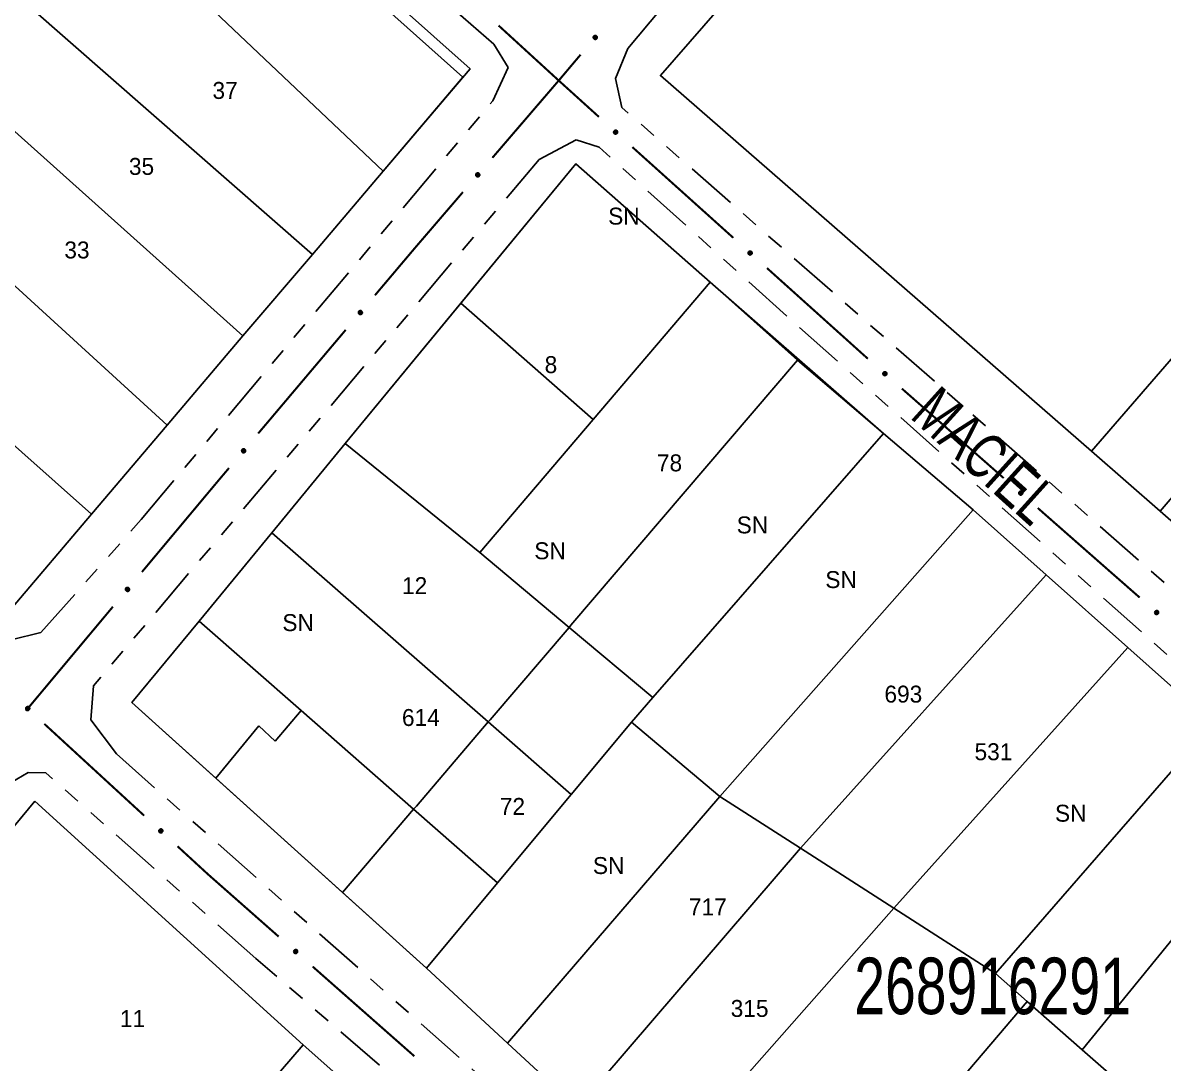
# Model space of a CAD drawing. Extents: x 209193 to 212081, y 4877574 to 4880493.
# Drawn here: x 210299.5 to 210400.4, y 4878598 to 4878690 of the extents above; entities that cross this region are included whole.
import ezdxf
from ezdxf.enums import TextEntityAlignment as Align

# ---------------------------------------------------------------- set-up
doc = ezdxf.new("R2010")
doc.units = 0
doc.header["$LTSCALE"] = 1.5
doc.header["$MEASUREMENT"] = 0
doc.linetypes.add('TRACO_25', pattern=[8, 3, -1, 1, -1, 1, -1])
for name, color, linetype in [('CD_MALHA_LOTES', 7, 'CONTINUOUS'), ('CD_TXT_QUADRA', 255, 'CONTINUOUS'), ('RU-QUADRA', 210, 'CONTINUOUS'), ('SV-EIXO-RUA-N-PAV', 6, 'CONTINUOUS'), ('SV-RUA-NAO-PAV', 7, 'CONTINUOUS'), ('SV-TXT-RUA-N-PAV', 7, 'CONTINUOUS'), ('Th_NmrPort', 1, 'CONTINUOUS')]:
    doc.layers.add(name, color=color, linetype=linetype)
doc.styles.add('ARIAL', font='ARIAL.SHX')

msp = doc.modelspace()

# ---------------------------------------------------------------- linework, layer by layer
at = {"layer": 'CD_MALHA_LOTES', "linetype": 'Continuous', "flags": 128}
for points in [[(210385.77, 4878719.56), (210355.89, 4878685.31)], [(210313.52687, 4878707.411227), (210338.422937, 4878685.172169)], [(210331.351599, 4878676.851719), (210307.058846, 4878699.882719)], [(210325.102331, 4878669.498553), (210299.890502, 4878691.567499)], [(210394.015302, 4878652.092293), (210423.376224, 4878685.981662)], [(210338.422937, 4878685.172169), (210331.351599, 4878676.851719)], [(210355.89, 4878685.31), (210394.015302, 4878652.092293)], [(210318.964839, 4878662.276905), (210293.94522, 4878684.671021)], [(210400.092705, 4878646.797189), (210429.272413, 4878680.716996)], [(210312.249046, 4878654.374805), (210287.4058, 4878677.085347)], [(210331.351599, 4878676.851719), (210325.102331, 4878669.498553)], [(210338.245569, 4878665.168118), (210348.4, 4878677.49)], [(210348.4, 4878677.49), (210360.29, 4878667.04)], [(210305.570998, 4878646.517117), (210280.36348, 4878668.916313)], [(210325.102331, 4878669.498553), (210318.964839, 4878662.276905)], [(210349.928378, 4878654.883652), (210360.29, 4878667.04)], [(210368.030631, 4878660.139968), (210360.29, 4878667.04)], [(210328.018955, 4878652.758645), (210338.245569, 4878665.168118)], [(210349.928378, 4878654.883652), (210338.245569, 4878665.168118)], [(210318.964839, 4878662.276905), (210312.249046, 4878654.374805)], [(210368.030631, 4878660.139968), (210347.977446, 4878636.689744)], [(210375.63, 4878653.64), (210368.030631, 4878660.139968)], [(210339.91, 4878643.13), (210349.928378, 4878654.883652)], [(210312.249046, 4878654.374805), (210305.570998, 4878646.517117)], [(210355.223935, 4878630.29656), (210375.63, 4878653.64)], [(210375.63, 4878653.64), (210383.56, 4878646.89)], [(210321.512412, 4878644.863289), (210328.018955, 4878652.758645)], [(210339.91, 4878643.13), (210328.018955, 4878652.758645)], [(210394.015302, 4878652.092293), (210400.092705, 4878646.797189)], [(210305.570998, 4878646.517117), (210298.46, 4878638.15)], [(210361.15, 4878621.55), (210383.56, 4878646.89)], [(210383.56, 4878646.89), (210390.019319, 4878641.141601)], [(210400.092705, 4878646.797189), (210405.92, 4878641.72)], [(210315.086809, 4878637.066148), (210321.512412, 4878644.863289)], [(210340.667376, 4878628.141339), (210321.512412, 4878644.863289)], [(210368.282819, 4878616.965452), (210390.019319, 4878641.141601)], [(210390.019319, 4878641.141601), (210397.244133, 4878634.711958)], [(210309.14, 4878629.85), (210315.086809, 4878637.066148)], [(210324.100217, 4878629.152987), (210315.086809, 4878637.066148)], [(210347.817811, 4878636.503067), (210340.827134, 4878628.32816)], [(210347.817811, 4878636.503067), (210355.223935, 4878630.29656)], [(210376.543236, 4878611.656152), (210397.244133, 4878634.711958)], [(210397.244133, 4878634.711958), (210404.785292, 4878628.000788)], [(210353.33, 4878628.13), (210355.223935, 4878630.29656)], [(210316.559205, 4878623.159899), (210309.14, 4878629.85)], [(210321.818766, 4878626.449992), (210324.100217, 4878629.152987)], [(210316.559205, 4878623.159899), (210320.363147, 4878627.782279)], [(210320.363147, 4878627.782279), (210321.818766, 4878626.449992)], [(210340.667376, 4878628.141339), (210334.301787, 4878620.697409)], [(210348.003219, 4878621.737276), (210353.33, 4878628.13)], [(210361.15, 4878621.55), (210353.33, 4878628.13)], [(210385.53, 4878605.88), (210404.785292, 4878628.000788)], [(210327.765988, 4878613.054436), (210316.559205, 4878623.159899)], [(210341.473274, 4878613.900621), (210348.003219, 4878621.737276)], [(210342.362181, 4878599.737463), (210361.15, 4878621.55)], [(210368.282819, 4878616.965452), (210361.15, 4878621.55)], [(210393.19814, 4878599.1525), (210411.701799, 4878621.845519)], [(210282.547321, 4878599.366224), (210300.54, 4878621.13)], [(210300.54, 4878621.13), (210324.29, 4878599.59)], [(210334.057221, 4878620.411413), (210327.765988, 4878613.054436)], [(210334.057221, 4878620.411413), (210341.473274, 4878613.900621)], [(210348.550597, 4878594.023299), (210368.282819, 4878616.965452)], [(210376.543236, 4878611.656152), (210368.282819, 4878616.965452)], [(210335.19, 4878606.36), (210341.473274, 4878613.900621)], [(210335.19, 4878606.36), (210327.765988, 4878613.054436)], [(210355.401452, 4878587.697463), (210376.543236, 4878611.656152)], [(210385.53, 4878605.88), (210376.543236, 4878611.656152)], [(210342.362181, 4878599.737463), (210335.19, 4878606.36)], [(210388.340671, 4878603.414109), (210385.53, 4878605.88)], [(210366.338996, 4878577.598123), (210388.340671, 4878603.414109)], [(210393.19814, 4878599.1525), (210388.340671, 4878603.414109)], [(210305.484233, 4878577.737553), (210324.29, 4878599.59)], [(210324.29, 4878599.59), (210332.207141, 4878592.529515)], [(210348.550597, 4878594.023299), (210342.362181, 4878599.737463)], [(210396.750582, 4878596.035831), (210393.19814, 4878599.1525)]]:
    msp.add_lwpolyline(points, dxfattribs=at)
at = {"layer": 'CD_MALHA_LOTES', "linetype": 'Continuous'}
for points in [[(210339.91, 4878643.13), (210347.817811, 4878636.503067)], [(210347.977446, 4878636.689744), (210347.817811, 4878636.503067)], [(210324.100217, 4878629.152987), (210334.057221, 4878620.411413)], [(210340.827134, 4878628.32816), (210340.667376, 4878628.141339)], [(210348.003219, 4878621.737276), (210340.667376, 4878628.141339)], [(210334.301787, 4878620.697409), (210334.057221, 4878620.411413)]]:
    msp.add_lwpolyline(points, dxfattribs=at)
at = {"layer": 'RU-QUADRA', "linetype": 'Continuous', "flags": 128}
for points in [[(210405.92, 4878641.72), (210400.092705, 4878646.797189), (210394.015302, 4878652.092293), (210355.89, 4878685.31), (210385.77, 4878719.56)], [(210238.097114, 4878692.568887), (210245.714173, 4878685.744901), (210251.949452, 4878680.158828), (210253.1485, 4878679.084623), (210260.61, 4878672.4), (210263.961997, 4878669.292067), (210267.162262, 4878666.470938), (210273.394068, 4878660.831854), (210298.46, 4878638.15), (210305.570998, 4878646.517117), (210312.249046, 4878654.374805), (210318.964839, 4878662.276905), (210325.102331, 4878669.498553), (210331.351599, 4878676.851719), (210339.05, 4878685.91), (210314.16, 4878708.12)], [(210404.785292, 4878628.000788), (210397.244133, 4878634.711958), (210390.019319, 4878641.141601), (210383.56, 4878646.89), (210375.63, 4878653.64), (210360.29, 4878667.04), (210348.4, 4878677.49), (210328.018955, 4878652.758645), (210321.512412, 4878644.863289), (210315.086809, 4878637.066148), (210309.14, 4878629.85), (210335.19, 4878606.36), (210342.362181, 4878599.737463), (210348.550597, 4878594.023299), (210355.401452, 4878587.697463), (210366.338996, 4878577.598123), (210374.451839, 4878570.107012), (210384.709727, 4878560.85257), (210391.992179, 4878554.363739), (210400.38, 4878546.89)]]:
    msp.add_lwpolyline(points, dxfattribs=at)
at = {"layer": 'RU-QUADRA', "linetype": 'Continuous'}
for points in [[(210289.861074, 4878608.212871), (210300.54, 4878621.13)], [(210300.54, 4878621.13), (210324.29, 4878599.59)], [(210324.29, 4878599.59), (210332.207141, 4878592.529515)]]:
    msp.add_lwpolyline(points, dxfattribs=at)
at = {"layer": 'SV-EIXO-RUA-N-PAV', "const_width": 0.18}
for points in [[(210346.896218, 4878684.869477), (210341.572857, 4878689.738026)], [(210348.82988, 4878687.158519), (210347.539248, 4878685.630687)], [(210347.539248, 4878685.630687), (210346.896218, 4878684.869477)], [(210346.896218, 4878684.869477), (210341.029463, 4878678.039766)], [(210347.479274, 4878684.342282), (210346.896218, 4878684.869477)], [(210350.446259, 4878681.659559), (210347.479274, 4878684.342282)], [(210362.340302, 4878670.957626), (210353.414777, 4878678.978537)], [(210338.423042, 4878675.005533), (210334.51341, 4878670.454184)], [(210334.120528, 4878669.996815), (210330.637016, 4878665.874517)], [(210334.51341, 4878670.454184), (210334.120528, 4878669.996815)], [(210373.991374, 4878660.487406), (210365.315476, 4878668.283989)], [(210328.055228, 4878662.819296), (210320.309865, 4878653.653634)], [(210374.243475, 4878660.265863), (210373.991374, 4878660.487406)], [(210386.262113, 4878649.704029), (210377.248135, 4878657.625404)], [(210317.728078, 4878650.598414), (210317.082631, 4878649.834609)], [(210317.082631, 4878649.834609), (210316.571088, 4878649.229262)], [(210316.571088, 4878649.229262), (210310.023162, 4878641.398752)], [(210395.196279, 4878641.852792), (210389.266773, 4878647.06357)], [(210395.276161, 4878641.782732), (210395.196279, 4878641.852792)], [(210398.283412, 4878639.145225), (210395.276161, 4878641.782732)], [(210307.457224, 4878638.330208), (210300.400895, 4878629.891711)], [(210299.922719, 4878629.319872), (210299.755843, 4878629.127614)], [(210300.400895, 4878629.891711), (210299.922719, 4878629.319872)], [(210301.391458, 4878627.970263), (210310.227518, 4878619.850901)], [(210313.172872, 4878617.144447), (210315.381887, 4878615.114607)], [(210315.381887, 4878615.114607), (210315.890979, 4878614.646807)], [(210315.890979, 4878614.646807), (210322.124291, 4878609.153272)], [(210325.125182, 4878606.508531), (210334.127854, 4878598.574308)]]:
    msp.add_lwpolyline(points, dxfattribs=at)
at = {"layer": 'SV-EIXO-RUA-N-PAV'}
for points in [[(210350.297323, 4878688.725074), (210350.302115, 4878688.676401), (210350.29628, 4878688.633589), (210350.281136, 4878688.599282), (210350.259849, 4878688.572456), (210350.23498, 4878688.547464), (210350.204348, 4878688.527799), (210350.165515, 4878688.513503), (210350.116723, 4878688.508354), (210350.073259, 4878688.517213), (210350.038831, 4878688.530261), (210350.00958, 4878688.550847), (210349.985706, 4878688.575413), (210349.966331, 4878688.607907), (210349.952228, 4878688.647402), (210349.948238, 4878688.696589), (210349.954246, 4878688.738522), (210349.969765, 4878688.77132), (210349.990647, 4878688.800596), (210350.016342, 4878688.825807), (210350.046523, 4878688.844937), (210350.086313, 4878688.859065), (210350.134914, 4878688.86236), (210350.176805, 4878688.856846), (210350.209812, 4878688.841791), (210350.238172, 4878688.820583), (210350.263542, 4878688.795945), (210350.284592, 4878688.765976), (210350.297323, 4878688.725074)], [(210351.962497, 4878680.140182), (210351.91369, 4878680.137033), (210351.871099, 4878680.144306), (210351.837322, 4878680.160597), (210351.811228, 4878680.182775), (210351.787087, 4878680.208472), (210351.768465, 4878680.239749), (210351.755486, 4878680.279041), (210351.751983, 4878680.327979), (210351.762301, 4878680.37112), (210351.776501, 4878680.405089), (210351.798061, 4878680.43363), (210351.823417, 4878680.456663), (210351.856545, 4878680.474933), (210351.896493, 4878680.487697), (210351.945787, 4878680.490029), (210351.987493, 4878680.482611), (210352.01975, 4878680.465996), (210352.048306, 4878680.44414), (210352.072637, 4878680.41761), (210352.09074, 4878680.386803), (210352.103519, 4878680.346559), (210352.105176, 4878680.297875), (210352.098253, 4878680.256194), (210352.082095, 4878680.223712), (210352.059944, 4878680.196083), (210352.034465, 4878680.171557), (210352.003804, 4878680.151528), (210351.962497, 4878680.140182)], [(210339.903378, 4878676.559911), (210339.907767, 4878676.5112), (210339.901579, 4878676.468437), (210339.886152, 4878676.434257), (210339.864644, 4878676.407607), (210339.83957, 4878676.382822), (210339.808776, 4878676.36341), (210339.769827, 4878676.349436), (210339.720994, 4878676.34469), (210339.677604, 4878676.353908), (210339.643285, 4878676.36724), (210339.614205, 4878676.388067), (210339.590535, 4878676.412829), (210339.571429, 4878676.445482), (210339.557653, 4878676.485092), (210339.554069, 4878676.534311), (210339.560424, 4878676.576193), (210339.576213, 4878676.608862), (210339.597337, 4878676.637964), (210339.623239, 4878676.662961), (210339.653576, 4878676.681842), (210339.693483, 4878676.69564), (210339.742108, 4878676.698534), (210339.783952, 4878676.692673), (210339.816835, 4878676.677347), (210339.845018, 4878676.655905), (210339.870184, 4878676.631058), (210339.890985, 4878676.600916), (210339.903378, 4878676.559911)], [(210363.861179, 4878669.442893), (210363.812382, 4878669.439595), (210363.769769, 4878669.446738), (210363.735942, 4878669.462925), (210363.70978, 4878669.485024), (210363.685561, 4878669.510646), (210363.666843, 4878669.541866), (210363.653744, 4878669.581119), (210363.650091, 4878669.630046), (210363.660278, 4878669.673218), (210363.674374, 4878669.707231), (210363.695846, 4878669.735837), (210363.721131, 4878669.758947), (210363.754204, 4878669.777318), (210363.794112, 4878669.790205), (210363.843399, 4878669.792687), (210363.885128, 4878669.785398), (210363.917435, 4878669.768881), (210363.946058, 4878669.747112), (210363.97047, 4878669.720657), (210363.988667, 4878669.689905), (210364.001569, 4878669.6497), (210364.003375, 4878669.601022), (210363.996579, 4878669.559319), (210363.980521, 4878669.526788), (210363.958455, 4878669.499091), (210363.933051, 4878669.474488), (210363.902451, 4878669.454366), (210363.861179, 4878669.442893)], [(210329.52294, 4878664.385599), (210329.527724, 4878664.336925), (210329.521882, 4878664.294114), (210329.506732, 4878664.25981), (210329.48544, 4878664.232987), (210329.460567, 4878664.208), (210329.429932, 4878664.18834), (210329.391096, 4878664.174051), (210329.342303, 4878664.16891), (210329.298841, 4878664.177777), (210329.264415, 4878664.19083), (210329.235167, 4878664.211421), (210329.211298, 4878664.235991), (210329.191928, 4878664.268489), (210329.177832, 4878664.307986), (210329.17385, 4878664.357174), (210329.179866, 4878664.399106), (210329.19539, 4878664.431901), (210329.216278, 4878664.461174), (210329.241977, 4878664.48638), (210329.27216, 4878664.505505), (210329.311954, 4878664.519626), (210329.360555, 4878664.522913), (210329.402445, 4878664.517391), (210329.43545, 4878664.502331), (210329.463806, 4878664.481118), (210329.489171, 4878664.456476), (210329.510216, 4878664.426503), (210329.52294, 4878664.385599)], [(210375.781067, 4878658.768099), (210375.732309, 4878658.764259), (210375.68962, 4878658.770929), (210375.655615, 4878658.78674), (210375.62921, 4878658.808547), (210375.604708, 4878658.833899), (210375.585645, 4878658.86491), (210375.572111, 4878658.904014), (210375.567916, 4878658.952898), (210375.577622, 4878658.99618), (210375.59134, 4878659.030347), (210375.612494, 4878659.059191), (210375.637521, 4878659.08258), (210375.670387, 4878659.101316), (210375.71015, 4878659.114645), (210375.759406, 4878659.117674), (210375.801214, 4878659.110848), (210375.833703, 4878659.094691), (210375.862565, 4878659.073241), (210375.887269, 4878659.047059), (210375.905806, 4878659.01651), (210375.919154, 4878658.976451), (210375.921499, 4878658.927796), (210375.915167, 4878658.88602), (210375.899471, 4878658.853313), (210375.877713, 4878658.825373), (210375.852584, 4878658.800489), (210375.822209, 4878658.780029), (210375.781067, 4878658.768099)], [(210319.19579, 4878652.164717), (210319.200573, 4878652.116043), (210319.194731, 4878652.073232), (210319.179581, 4878652.038928), (210319.15829, 4878652.012105), (210319.133417, 4878651.987117), (210319.102781, 4878651.967457), (210319.063946, 4878651.953169), (210319.015153, 4878651.948027), (210318.97169, 4878651.956894), (210318.937264, 4878651.969948), (210318.908017, 4878651.990539), (210318.884147, 4878652.015109), (210318.864778, 4878652.047606), (210318.850682, 4878652.087104), (210318.8467, 4878652.136292), (210318.852715, 4878652.178223), (210318.86824, 4878652.211019), (210318.889127, 4878652.240292), (210318.914826, 4878652.265498), (210318.94501, 4878652.284623), (210318.984803, 4878652.298744), (210319.033404, 4878652.302031), (210319.075294, 4878652.296509), (210319.108299, 4878652.281449), (210319.136655, 4878652.260236), (210319.162021, 4878652.235594), (210319.183066, 4878652.205621), (210319.19579, 4878652.164717)], [(210387.799705, 4878648.206265), (210387.750948, 4878648.202425), (210387.708258, 4878648.209095), (210387.674254, 4878648.224906), (210387.647848, 4878648.246713), (210387.623347, 4878648.272066), (210387.604283, 4878648.303076), (210387.590749, 4878648.342181), (210387.586554, 4878648.391064), (210387.596261, 4878648.434347), (210387.609978, 4878648.468513), (210387.631132, 4878648.497357), (210387.656159, 4878648.520746), (210387.689026, 4878648.539483), (210387.728789, 4878648.552811), (210387.778045, 4878648.55584), (210387.819852, 4878648.549014), (210387.852341, 4878648.532857), (210387.881203, 4878648.511407), (210387.905907, 4878648.485225), (210387.924444, 4878648.454677), (210387.937792, 4878648.414617), (210387.940138, 4878648.365962), (210387.933806, 4878648.324187), (210387.918109, 4878648.291479), (210387.896352, 4878648.263539), (210387.871222, 4878648.238656), (210387.840848, 4878648.218195), (210387.799705, 4878648.206265)], [(210308.916808, 4878639.904088), (210308.921843, 4878639.855439), (210308.916223, 4878639.812598), (210308.901251, 4878639.778216), (210308.880099, 4878639.751284), (210308.855355, 4878639.726168), (210308.824822, 4878639.706349), (210308.786061, 4878639.69186), (210308.737295, 4878639.686466), (210308.693788, 4878639.695108), (210308.659294, 4878639.707983), (210308.629941, 4878639.728422), (210308.605944, 4878639.752868), (210308.586407, 4878639.785265), (210308.572107, 4878639.824689), (210308.56787, 4878639.873856), (210308.573668, 4878639.915818), (210308.589023, 4878639.948694), (210308.609758, 4878639.978074), (210308.635327, 4878640.003413), (210308.665411, 4878640.022694), (210308.705131, 4878640.037021), (210308.753714, 4878640.040559), (210308.795632, 4878640.035254), (210308.828715, 4878640.020365), (210308.85718, 4878639.9993), (210308.882673, 4878639.974788), (210308.903873, 4878639.944925), (210308.916808, 4878639.904088)], [(210399.822474, 4878637.648972), (210399.77372, 4878637.645084), (210399.731024, 4878637.651712), (210399.697004, 4878637.66749), (210399.670577, 4878637.689271), (210399.646051, 4878637.714599), (210399.626957, 4878637.745591), (210399.613384, 4878637.784682), (210399.609141, 4878637.833561), (210399.618805, 4878637.876853), (210399.632489, 4878637.911034), (210399.653615, 4878637.939898), (210399.678619, 4878637.963312), (210399.711467, 4878637.982081), (210399.751217, 4878637.995448), (210399.80047, 4878637.998526), (210399.842284, 4878637.991741), (210399.874789, 4878637.975616), (210399.903672, 4878637.954194), (210399.928402, 4878637.928036), (210399.946969, 4878637.897506), (210399.960356, 4878637.85746), (210399.962749, 4878637.808806), (210399.956458, 4878637.767025), (210399.940794, 4878637.734302), (210399.919064, 4878637.706341), (210399.893959, 4878637.681433), (210399.863604, 4878637.660942), (210399.822474, 4878637.648972)], [(210299.891403, 4878629.498145), (210299.940234, 4878629.500903), (210299.982765, 4878629.493287), (210300.016411, 4878629.476726), (210300.042326, 4878629.454339), (210300.066259, 4878629.428449), (210300.08463, 4878629.397024), (210300.097293, 4878629.357628), (210300.100403, 4878629.308664), (210300.089739, 4878629.265607), (210300.075267, 4878629.231753), (210300.053479, 4878629.203386), (210300.027939, 4878629.180558), (210299.994665, 4878629.162555), (210299.954616, 4878629.150111), (210299.905305, 4878629.148176), (210299.863659, 4878629.155927), (210299.831537, 4878629.172801), (210299.803157, 4878629.194886), (210299.77904, 4878629.22161), (210299.761185, 4878629.252562), (210299.748729, 4878629.292907), (210299.747463, 4878629.341603), (210299.75472, 4878629.383227), (210299.771138, 4878629.415578), (210299.79351, 4878629.443029), (210299.819185, 4878629.467349), (210299.850006, 4878629.487131), (210299.891403, 4878629.498145)], [(210311.668879, 4878618.675947), (210311.71771, 4878618.678704), (210311.760241, 4878618.671089), (210311.793887, 4878618.654528), (210311.819802, 4878618.632141), (210311.843735, 4878618.606251), (210311.862106, 4878618.574826), (210311.874769, 4878618.53543), (210311.877879, 4878618.486466), (210311.867215, 4878618.443409), (210311.852743, 4878618.409555), (210311.830955, 4878618.381188), (210311.805415, 4878618.35836), (210311.772141, 4878618.340357), (210311.732092, 4878618.327913), (210311.682781, 4878618.325978), (210311.641135, 4878618.333729), (210311.609013, 4878618.350603), (210311.580633, 4878618.372688), (210311.556516, 4878618.399412), (210311.538661, 4878618.430364), (210311.526205, 4878618.470709), (210311.524939, 4878618.519405), (210311.532196, 4878618.561029), (210311.548614, 4878618.59338), (210311.570986, 4878618.620831), (210311.596661, 4878618.645151), (210311.627482, 4878618.664933), (210311.668879, 4878618.675947)], [(210323.589728, 4878608.008486), (210323.638491, 4878608.012257), (210323.681171, 4878608.005526), (210323.715153, 4878607.989666), (210323.741527, 4878607.967822), (210323.765992, 4878607.942435), (210323.785011, 4878607.911397), (210323.79849, 4878607.872273), (210323.802615, 4878607.823384), (210323.792847, 4878607.780115), (210323.779081, 4878607.745968), (210323.757886, 4878607.717155), (210323.732825, 4878607.693801), (210323.699932, 4878607.675112), (210323.66015, 4878607.66184), (210323.61089, 4878607.658881), (210323.569092, 4878607.665767), (210323.536626, 4878607.68197), (210323.507795, 4878607.703461), (210323.483128, 4878607.729679), (210323.464634, 4878607.760253), (210323.451344, 4878607.800331), (210323.449068, 4878607.84899), (210323.455459, 4878607.890756), (210323.471202, 4878607.923441), (210323.493, 4878607.95135), (210323.518164, 4878607.976198), (210323.548568, 4878607.996615), (210323.589728, 4878608.008486)]]:
    msp.add_lwpolyline(points, close=True, dxfattribs=at)
for points in [[(210350.046523, 4878688.844937), (210349.948238, 4878688.696589)], [(210350.086313, 4878688.859065), (210349.952228, 4878688.647402)], [(210350.016342, 4878688.825807), (210349.954246, 4878688.738522)], [(210350.064682, 4878688.846259), (210349.954885, 4878688.678222)], [(210350.029117, 4878688.831647), (210349.955008, 4878688.722773)], [(210350.109304, 4878688.856792), (210349.960854, 4878688.63031)], [(210350.134914, 4878688.86236), (210349.966331, 4878688.607907)], [(210350.153693, 4878688.858591), (210349.978269, 4878688.59595)], [(210350.176805, 4878688.856846), (210349.985706, 4878688.575413)], [(210350.190481, 4878688.847163), (210349.999207, 4878688.565759)], [(210350.209812, 4878688.841791), (210350.00958, 4878688.550847)], [(210350.221986, 4878688.829481), (210350.023344, 4878688.543583)], [(210350.238172, 4878688.820583), (210350.038831, 4878688.530261)], [(210350.24925, 4878688.804664), (210350.060617, 4878688.526386)], [(210350.263542, 4878688.795945), (210350.073259, 4878688.517213)], [(210350.270907, 4878688.777438), (210350.098286, 4878688.516001)], [(210350.284592, 4878688.765976), (210350.116723, 4878688.508354)], [(210350.289041, 4878688.746043), (210350.141956, 4878688.514835)], [(210350.297323, 4878688.725074), (210350.165515, 4878688.513503)], [(210350.298856, 4878688.698455), (210350.189382, 4878688.526572)], [(210350.302115, 4878688.676401), (210350.204348, 4878688.527799)], [(210350.298894, 4878688.651982), (210350.224623, 4878688.54503)], [(210350.29628, 4878688.633589), (210350.23498, 4878688.547464)], [(210352.003804, 4878680.151528), (210351.751983, 4878680.327979)], [(210351.962497, 4878680.140182), (210351.755486, 4878680.279041)], [(210351.983733, 4878680.147753), (210351.75761, 4878680.302542)], [(210352.015721, 4878680.16482), (210351.760246, 4878680.346149)], [(210352.034465, 4878680.171557), (210351.762301, 4878680.37112)], [(210351.935842, 4878680.139547), (210351.767743, 4878680.254748)], [(210351.91369, 4878680.137033), (210351.768465, 4878680.239749)], [(210352.043661, 4878680.185547), (210351.771895, 4878680.383446)], [(210352.059944, 4878680.196083), (210351.776501, 4878680.405089)], [(210351.889393, 4878680.141074), (210351.785004, 4878680.218905)], [(210351.871099, 4878680.144306), (210351.787087, 4878680.208472)], [(210352.069382, 4878680.21196), (210351.790338, 4878680.420119)], [(210352.082095, 4878680.223712), (210351.798061, 4878680.43363)], [(210352.088116, 4878680.242851), (210351.813314, 4878680.443495)], [(210352.098253, 4878680.256194), (210351.823417, 4878680.456663)], [(210352.100776, 4878680.279233), (210351.844193, 4878680.463404)], [(210352.105176, 4878680.297875), (210351.856545, 4878680.474933)], [(210352.100473, 4878680.323657), (210351.87912, 4878680.479653)], [(210352.103519, 4878680.346559), (210351.896493, 4878680.487697)], [(210352.091449, 4878680.368609), (210351.927205, 4878680.484004)], [(210352.09074, 4878680.386803), (210351.945787, 4878680.490029)], [(210352.078043, 4878680.404646), (210351.971727, 4878680.48238)], [(210352.072637, 4878680.41761), (210351.987493, 4878680.482611)], [(210339.653576, 4878676.681842), (210339.554069, 4878676.534311)], [(210339.693483, 4878676.69564), (210339.557653, 4878676.485092)], [(210339.623239, 4878676.662961), (210339.560424, 4878676.576193)], [(210339.671746, 4878676.683014), (210339.560564, 4878676.515889)], [(210339.636062, 4878676.668695), (210339.561056, 4878676.560437)], [(210339.716454, 4878676.693178), (210339.566137, 4878676.46793)], [(210339.742108, 4878676.698534), (210339.571429, 4878676.445482)], [(210339.760856, 4878676.69461), (210339.583268, 4878676.433427)], [(210339.783952, 4878676.692673), (210339.590535, 4878676.412829)], [(210339.797549, 4878676.682879), (210339.603956, 4878676.403064)], [(210339.816835, 4878676.677347), (210339.614205, 4878676.388067)], [(210339.828906, 4878676.664937), (210339.627909, 4878676.38069)], [(210339.845018, 4878676.655905), (210339.643285, 4878676.36724)], [(210339.855964, 4878676.639895), (210339.665039, 4878676.363186)], [(210339.870184, 4878676.631058), (210339.677604, 4878676.353908)], [(210339.877395, 4878676.612491), (210339.70262, 4878676.352489)], [(210339.890985, 4878676.600916), (210339.720994, 4878676.34469)], [(210339.89527, 4878676.580948), (210339.74628, 4878676.350962)], [(210339.903378, 4878676.559911), (210339.769827, 4878676.349436)], [(210339.904691, 4878676.53328), (210339.793801, 4878676.362307)], [(210339.907767, 4878676.5112), (210339.808776, 4878676.36341)], [(210339.904345, 4878676.486808), (210339.829193, 4878676.380474)], [(210339.901579, 4878676.468437), (210339.83957, 4878676.382822)], [(210363.902451, 4878669.454366), (210363.650091, 4878669.630046)], [(210363.861179, 4878669.442893), (210363.653744, 4878669.581119)], [(210363.882392, 4878669.450529), (210363.655796, 4878669.604626)], [(210363.914327, 4878669.467694), (210363.658299, 4878669.64824)], [(210363.933051, 4878669.474488), (210363.660278, 4878669.673218)], [(210363.834526, 4878669.442177), (210363.666076, 4878669.556863)], [(210363.942204, 4878669.488506), (210363.669834, 4878669.685573)], [(210363.958455, 4878669.499091), (210363.674374, 4878669.707231)], [(210363.967844, 4878669.514997), (210363.688164, 4878669.722302)], [(210363.980521, 4878669.526788), (210363.695846, 4878669.735837)], [(210363.986483, 4878669.545946), (210363.711069, 4878669.745748)], [(210363.996579, 4878669.559319), (210363.721131, 4878669.758947)], [(210363.999032, 4878669.582366), (210363.741887, 4878669.765752)], [(210364.003375, 4878669.601022), (210363.754204, 4878669.777318)], [(210363.998594, 4878669.62679), (210363.776764, 4878669.782107)], [(210364.001569, 4878669.6497), (210363.794112, 4878669.790205)], [(210363.989432, 4878669.671714), (210363.824836, 4878669.786606)], [(210363.988667, 4878669.689905), (210363.843399, 4878669.792687)], [(210363.975916, 4878669.707709), (210363.869362, 4878669.785118)], [(210363.97047, 4878669.720657), (210363.885128, 4878669.785398)], [(210363.812382, 4878669.439595), (210363.666843, 4878669.541866)], [(210363.788072, 4878669.443562), (210363.683446, 4878669.521073)], [(210363.769769, 4878669.446738), (210363.685561, 4878669.510646)], [(210329.311954, 4878664.519626), (210329.177832, 4878664.307986)], [(210329.334944, 4878664.517349), (210329.186455, 4878664.290893)], [(210329.360555, 4878664.522913), (210329.191928, 4878664.268489)], [(210329.379334, 4878664.519141), (210329.203865, 4878664.256529)], [(210329.402445, 4878664.517391), (210329.211298, 4878664.235991)], [(210329.27216, 4878664.505505), (210329.17385, 4878664.357174)], [(210329.241977, 4878664.48638), (210329.179866, 4878664.399106)], [(210329.29032, 4878664.506824), (210329.180494, 4878664.338805)], [(210329.254753, 4878664.492218), (210329.180625, 4878664.383356)], [(210329.41612, 4878664.507707), (210329.224797, 4878664.226335)], [(210329.43545, 4878664.502331), (210329.235167, 4878664.211421)], [(210329.447621, 4878664.490019), (210329.24893, 4878664.204155)], [(210329.463806, 4878664.481118), (210329.264415, 4878664.19083)], [(210329.474881, 4878664.465197), (210329.286201, 4878664.186952)], [(210329.489171, 4878664.456476), (210329.298841, 4878664.177777)], [(210329.496533, 4878664.437968), (210329.323867, 4878664.17656)], [(210329.510216, 4878664.426503), (210329.342303, 4878664.16891)], [(210329.514662, 4878664.40657), (210329.367538, 4878664.175386)], [(210329.52294, 4878664.385599), (210329.391096, 4878664.174051)], [(210329.524468, 4878664.35898), (210329.414965, 4878664.187116)], [(210329.527724, 4878664.336925), (210329.429932, 4878664.18834)], [(210329.524499, 4878664.312506), (210329.45021, 4878664.205568)], [(210329.521882, 4878664.294114), (210329.460567, 4878664.208)], [(210375.822209, 4878658.780029), (210375.567916, 4878658.952898)], [(210375.781067, 4878658.768099), (210375.572111, 4878658.904014)], [(210375.802194, 4878658.77597), (210375.573902, 4878658.927543)], [(210375.833937, 4878658.793488), (210375.575921, 4878658.971182)], [(210375.852584, 4878658.800489), (210375.577622, 4878658.99618)], [(210375.754423, 4878658.767087), (210375.584711, 4878658.879897)], [(210375.732309, 4878658.764259), (210375.585645, 4878658.86491)], [(210375.86158, 4878658.814608), (210375.587041, 4878659.008641)], [(210375.877713, 4878658.825373), (210375.59134, 4878659.030347)], [(210375.707958, 4878658.767956), (210375.602478, 4878658.844302)], [(210375.68962, 4878658.770929), (210375.604708, 4878658.833899)], [(210375.886925, 4878658.841382), (210375.604962, 4878659.045571)], [(210375.899471, 4878658.853313), (210375.612494, 4878659.059191)], [(210375.90522, 4878658.872535), (210375.627605, 4878659.06927)], [(210375.915167, 4878658.88602), (210375.637521, 4878659.08258)], [(210375.917364, 4878658.909093), (210375.658199, 4878659.089614)], [(210375.921499, 4878658.927796), (210375.670387, 4878659.101316)], [(210375.916433, 4878658.953509), (210375.692893, 4878659.106355)], [(210375.919154, 4878658.976451), (210375.71015, 4878659.114645)], [(210375.906773, 4878658.998329), (210375.740912, 4878659.111387)], [(210375.905806, 4878659.01651), (210375.759406, 4878659.117674)], [(210375.892858, 4878659.034172), (210375.785452, 4878659.110393)], [(210375.887269, 4878659.047059), (210375.801214, 4878659.110848)], [(210318.94501, 4878652.284623), (210318.8467, 4878652.136292)], [(210318.984803, 4878652.298744), (210318.850682, 4878652.087104)], [(210318.914826, 4878652.265498), (210318.852715, 4878652.178223)], [(210318.96317, 4878652.285942), (210318.853344, 4878652.117923)], [(210318.927602, 4878652.271335), (210318.853475, 4878652.162474)], [(210319.007794, 4878652.296467), (210318.859304, 4878652.070011)], [(210319.033404, 4878652.302031), (210318.864778, 4878652.047606)], [(210319.052183, 4878652.298259), (210318.876714, 4878652.035647)], [(210319.075294, 4878652.296509), (210318.884147, 4878652.015109)], [(210319.088969, 4878652.286824), (210318.897647, 4878652.005453)], [(210319.108299, 4878652.281449), (210318.908017, 4878651.990539)], [(210319.120471, 4878652.269137), (210318.92178, 4878651.983273)], [(210319.136655, 4878652.260236), (210318.937264, 4878651.969948)], [(210319.14773, 4878652.244315), (210318.95905, 4878651.96607)], [(210319.162021, 4878652.235594), (210318.97169, 4878651.956894)], [(210319.169382, 4878652.217086), (210318.996717, 4878651.955678)], [(210319.183066, 4878652.205621), (210319.015153, 4878651.948027)], [(210319.187512, 4878652.185687), (210319.040387, 4878651.954504)], [(210319.19579, 4878652.164717), (210319.063946, 4878651.953169)], [(210319.197318, 4878652.138098), (210319.087815, 4878651.966233)], [(210319.200573, 4878652.116043), (210319.102781, 4878651.967457)], [(210319.197348, 4878652.091624), (210319.123059, 4878651.984686)], [(210319.194731, 4878652.073232), (210319.133417, 4878651.987117)], [(210387.840848, 4878648.218195), (210387.586554, 4878648.391064)], [(210387.852575, 4878648.231654), (210387.59456, 4878648.409348)], [(210387.871222, 4878648.238656), (210387.596261, 4878648.434347)], [(210387.880219, 4878648.252775), (210387.605679, 4878648.446807)], [(210387.896352, 4878648.263539), (210387.609978, 4878648.468513)], [(210387.905564, 4878648.279548), (210387.623601, 4878648.483737)], [(210387.918109, 4878648.291479), (210387.631132, 4878648.497357)], [(210387.923858, 4878648.310702), (210387.646244, 4878648.507436)], [(210387.933806, 4878648.324187), (210387.656159, 4878648.520746)], [(210387.936003, 4878648.347259), (210387.676838, 4878648.52778)], [(210387.940138, 4878648.365962), (210387.689026, 4878648.539483)], [(210387.935071, 4878648.391675), (210387.711532, 4878648.544522)], [(210387.937792, 4878648.414617), (210387.728789, 4878648.552811)], [(210387.925411, 4878648.436495), (210387.759551, 4878648.549553)], [(210387.924444, 4878648.454677), (210387.778045, 4878648.55584)], [(210387.911496, 4878648.472338), (210387.804091, 4878648.548559)], [(210387.905907, 4878648.485225), (210387.819852, 4878648.549014)], [(210387.799705, 4878648.206265), (210387.590749, 4878648.342181)], [(210387.820832, 4878648.214136), (210387.592541, 4878648.365709)], [(210387.773062, 4878648.205253), (210387.60335, 4878648.318063)], [(210387.750948, 4878648.202425), (210387.604283, 4878648.303076)], [(210387.726596, 4878648.206123), (210387.621116, 4878648.282468)], [(210387.708258, 4878648.209095), (210387.623347, 4878648.272066)], [(210308.665411, 4878640.022694), (210308.56787, 4878639.873856)], [(210308.705131, 4878640.037021), (210308.572107, 4878639.824689)], [(210308.635327, 4878640.003413), (210308.573668, 4878639.915818)], [(210308.648073, 4878640.009316), (210308.57451, 4878639.900073)], [(210308.683564, 4878640.024107), (210308.574609, 4878639.855522)], [(210308.728133, 4878640.034863), (210308.580817, 4878639.807641)], [(210308.753714, 4878640.040559), (210308.586407, 4878639.785265)], [(210308.772512, 4878640.036884), (210308.598405, 4878639.773368)], [(210308.795632, 4878640.035254), (210308.605944, 4878639.752868)], [(210308.809357, 4878640.025641), (210308.619494, 4878639.743282)], [(210308.828715, 4878640.020365), (210308.629941, 4878639.728422)], [(210308.84095, 4878640.008116), (210308.643741, 4878639.721228)], [(210308.85718, 4878639.9993), (210308.659294, 4878639.707983)], [(210308.868337, 4878639.983436), (210308.6811, 4878639.704218)], [(210308.882673, 4878639.974788), (210308.693788, 4878639.695108)], [(210308.89013, 4878639.956319), (210308.71882, 4878639.694021)], [(210308.903873, 4878639.944925), (210308.737295, 4878639.686466)], [(210308.908422, 4878639.925015), (210308.762496, 4878639.693073)], [(210308.916808, 4878639.904088), (210308.786061, 4878639.69186)], [(210308.918474, 4878639.877477), (210308.809862, 4878639.705048)], [(210308.921843, 4878639.855439), (210308.824822, 4878639.706349)], [(210308.918745, 4878639.831004), (210308.84501, 4878639.723682)], [(210308.916223, 4878639.812598), (210308.855355, 4878639.726168)], [(210399.863604, 4878637.660942), (210399.609141, 4878637.833561)], [(210399.822474, 4878637.648972), (210399.613384, 4878637.784682)], [(210399.843593, 4878637.656864), (210399.615153, 4878637.808212)], [(210399.875319, 4878637.674413), (210399.617129, 4878637.851854)], [(210399.893959, 4878637.681433), (210399.618805, 4878637.876853)], [(210399.795831, 4878637.647933), (210399.626008, 4878637.760577)], [(210399.77372, 4878637.645084), (210399.626957, 4878637.745591)], [(210399.902941, 4878637.695561), (210399.628211, 4878637.889323)], [(210399.919064, 4878637.706341), (210399.632489, 4878637.911034)], [(210399.749364, 4878637.648758), (210399.64381, 4878637.724999)], [(210399.731024, 4878637.651712), (210399.646051, 4878637.714599)], [(210399.92826, 4878637.722359), (210399.646097, 4878637.926271)], [(210399.940794, 4878637.734302), (210399.653615, 4878637.939898)], [(210399.946524, 4878637.75353), (210399.668716, 4878637.949992)], [(210399.956458, 4878637.767025), (210399.678619, 4878637.963312)], [(210399.958633, 4878637.7901), (210399.69929, 4878637.970366)], [(210399.962749, 4878637.808806), (210399.711467, 4878637.982081)], [(210399.957657, 4878637.834515), (210399.733968, 4878637.987142)], [(210399.960356, 4878637.85746), (210399.751217, 4878637.995448)], [(210399.947953, 4878637.879325), (210399.781982, 4878637.992221)], [(210399.946969, 4878637.897506), (210399.80047, 4878637.998526)], [(210399.934003, 4878637.915155), (210399.826523, 4878637.99127)], [(210399.928402, 4878637.928036), (210399.842284, 4878637.991741)], [(210299.747463, 4878629.341603), (210299.994665, 4878629.162555)], [(210299.748729, 4878629.292907), (210299.954616, 4878629.150111)], [(210299.751959, 4878629.315783), (210299.972052, 4878629.158016)], [(210299.752012, 4878629.360209), (210300.007109, 4878629.173984)], [(210299.75472, 4878629.383227), (210300.027939, 4878629.180558)], [(210299.760622, 4878629.27076), (210299.923934, 4878629.154051)], [(210299.761185, 4878629.252562), (210299.905305, 4878629.148176)], [(210299.764964, 4878629.396488), (210300.038147, 4878629.193645)], [(210299.771138, 4878629.415578), (210300.053479, 4878629.203386)], [(210299.773738, 4878629.234617), (210299.879427, 4878629.156032)], [(210299.77904, 4878629.22161), (210299.863659, 4878629.155927)], [(210299.783945, 4878629.427228), (210300.06131, 4878629.216835)], [(210299.79351, 4878629.443029), (210300.075267, 4878629.231753)], [(210299.809878, 4878629.453433), (210300.080046, 4878629.253359)], [(210299.819185, 4878629.467349), (210300.089739, 4878629.265607)], [(210299.837983, 4878629.473935), (210300.091994, 4878629.290562)], [(210299.850006, 4878629.487131), (210300.100403, 4878629.308664)], [(210299.870107, 4878629.490745), (210300.09498, 4878629.334146)], [(210299.891403, 4878629.498145), (210300.097293, 4878629.357628)], [(210299.918063, 4878629.498566), (210300.085231, 4878629.38202)], [(210299.940234, 4878629.500903), (210300.08463, 4878629.397024)], [(210299.964498, 4878629.496666), (210300.068258, 4878629.418)], [(210299.982765, 4878629.493287), (210300.066259, 4878629.428449)], [(210311.524939, 4878618.519405), (210311.772141, 4878618.340357)], [(210311.526205, 4878618.470709), (210311.732092, 4878618.327913)], [(210311.529434, 4878618.493585), (210311.749528, 4878618.335818)], [(210311.529488, 4878618.538011), (210311.784585, 4878618.351786)], [(210311.532196, 4878618.561029), (210311.805415, 4878618.35836)], [(210311.538098, 4878618.448562), (210311.70141, 4878618.331853)], [(210311.538661, 4878618.430364), (210311.682781, 4878618.325978)], [(210311.54244, 4878618.57429), (210311.815623, 4878618.371446)], [(210311.548614, 4878618.59338), (210311.830955, 4878618.381188)], [(210311.551214, 4878618.412419), (210311.656903, 4878618.333834)], [(210311.556516, 4878618.399412), (210311.641135, 4878618.333729)], [(210311.561421, 4878618.60503), (210311.838786, 4878618.394637)], [(210311.570986, 4878618.620831), (210311.852743, 4878618.409555)], [(210311.587354, 4878618.631235), (210311.857522, 4878618.431161)], [(210311.596661, 4878618.645151), (210311.867215, 4878618.443409)], [(210311.615459, 4878618.651737), (210311.86947, 4878618.468364)], [(210311.627482, 4878618.664933), (210311.877879, 4878618.486466)], [(210311.647583, 4878618.668547), (210311.872456, 4878618.511947)], [(210311.668879, 4878618.675947), (210311.874769, 4878618.53543)], [(210311.695539, 4878618.676368), (210311.862707, 4878618.559822)], [(210311.71771, 4878618.678704), (210311.862106, 4878618.574826)], [(210311.741974, 4878618.674468), (210311.845734, 4878618.595802)], [(210311.760241, 4878618.671089), (210311.843735, 4878618.606251)], [(210323.449068, 4878607.84899), (210323.699932, 4878607.675112)], [(210323.451344, 4878607.800331), (210323.66015, 4878607.66184)], [(210323.453229, 4878607.867687), (210323.712137, 4878607.686796)], [(210323.454098, 4878607.82327), (210323.677419, 4878607.670105)], [(210323.455459, 4878607.890756), (210323.732825, 4878607.693801)], [(210323.463694, 4878607.778436), (210323.629393, 4878607.665141)], [(210323.464634, 4878607.760253), (210323.61089, 4878607.658881)], [(210323.465426, 4878607.904227), (210323.74276, 4878607.707097)], [(210323.471202, 4878607.923441), (210323.757886, 4878607.717155)], [(210323.477557, 4878607.742573), (210323.584854, 4878607.666199)], [(210323.483128, 4878607.729679), (210323.569092, 4878607.665767)], [(210323.483765, 4878607.935354), (210323.765436, 4878607.730764)], [(210323.493, 4878607.95135), (210323.779081, 4878607.745968)], [(210323.509148, 4878607.962092), (210323.783411, 4878607.767668)], [(210323.518164, 4878607.976198), (210323.792847, 4878607.780115)], [(210323.536821, 4878607.983173), (210323.794584, 4878607.805111)], [(210323.548568, 4878607.996615), (210323.802615, 4878607.823384)], [(210323.56859, 4878608.000646), (210323.796665, 4878607.848747)], [(210323.589728, 4878608.008486), (210323.79849, 4878607.872273)], [(210323.616373, 4878608.009461), (210323.785924, 4878607.896409)], [(210323.638491, 4878608.012257), (210323.785011, 4878607.911397)], [(210323.662837, 4878608.008525), (210323.768208, 4878607.932029)], [(210323.681171, 4878608.005526), (210323.765992, 4878607.942435)]]:
    msp.add_lwpolyline(points, dxfattribs=at)
at = {"layer": 'SV-RUA-NAO-PAV', "linetype": 'TRACO_25'}
msp.add_polyline3d([(210218.79, 4878707.31, 11.491467), (210251.993671, 4878676.158394, 11.491467), (210255.52, 4878672.85, 11.74499), (210295.8, 4878636.46, 11.480904), (210298.46, 4878635.4, 11.523158), (210301.09, 4878636.05, 11.523158), (210309.97, 4878646.05, 11.618229), (210341.07, 4878683.08, 11.734427), (210342.42, 4878686.03, 11.797809), (210341.15, 4878688.08, 11.829498), (210281.92, 4878740.03, 11.755554), (210250.986144, 4878767.307741, 11.755554), (210234.37, 4878781.96, 11.40696), (210230.57, 4878784.13, 11.354142), (210227.86, 4878783.85, 11.343578), (210216.69, 4878771.22, 11.311888), (210187.617352, 4878736.680987, 12.110403), (210187.626505, 4878733.611866, 12.120584), (210188.985869, 4878731.032636, 12.130763), (210204.883225, 4878718.236662, 12.161304)], close=True, dxfattribs=at)
for points in [[(210352.47, 4878682.5, 11.50203), (210351.91, 4878685.05, 11.491467), (210353, 4878687.71, 11.491467), (210385.56, 4878726.36, 11.671046), (210388.25, 4878727.49, 11.861189), (210390.808541, 4878727.583752, 12.009078)], [(210434.289581, 4878610.827993, 11.50203), (210352.47, 4878682.5, 11.50203)], [(210434.289373, 4878604.190074, 11.512594), (210367.05, 4878664.05, 11.512594), (210350.47, 4878678.98, 11.554848), (210348.45, 4878679.63, 11.554848), (210345.18, 4878677.89, 11.554848), (210305.75, 4878631.34, 11.43865), (210305.5, 4878628.34, 11.43865), (210307.78, 4878625.31, 11.43865), (210342.97, 4878594.14, 11.227381), (210392.71, 4878550.31, 10.98442), (210434.286536, 4878513.798579, 10.836532)], [(210434.286301, 4878506.313768, 10.561881), (210390.4, 4878545.57, 10.561881), (210340.12, 4878589.94, 11.047801), (210320.10837, 4878607.225135, 11.047801), (210301.54, 4878623.63, 11.333015), (210299.96, 4878623.67, 11.333015), (210297.43, 4878622.19, 11.385833), (210266.68, 4878585.98, 10.67808), (210255.82, 4878572.69, 10.487937), (210255.69, 4878568.53, 10.4985), (210258.43, 4878563.63, 10.540754), (210318.43, 4878511.56, 9.674549), (210356.53, 4878476.93, 8.396368), (210387.31, 4878448.4, 7.709742), (210389.71, 4878448.32, 7.709742), (210392.32, 4878449.09, 7.709742), (210415.72, 4878477.44, 9.716803), (210434.286048, 4878498.259166, 10.836532)]]:
    msp.add_polyline3d(points, dxfattribs=at)

# ---------------------------------------------------------------- texts
at = {"layer": 'CD_TXT_QUADRA', "style": 'ARIAL', "width": 0.7}
msp.add_text('268916291', height=5, dxfattribs=at).set_placement((210373.039443, 4878602.294564))
at = {"layer": 'SV-TXT-RUA-N-PAV', "style": 'ARIAL', "width": 0.7}
msp.add_text('MACIEL', height=4, rotation=318, dxfattribs=at).set_placement((210377.870077, 4878655.084201))
at = {"layer": 'Th_NmrPort', "color": 1}
for s, p in [('37', (210316.266961, 4878683.993634)), ('35', (210308.876093, 4878677.274662)), ('SN', (210351.269615, 4878672.877789)), ('33', (210303.164967, 4878669.883793)), ('8', (210345.650381, 4878659.744463)), ('78', (210355.582051, 4878651.054252)), ('SN', (210362.638763, 4878645.565697)), ('SN', (210344.735622, 4878643.2788)), ('SN', (210370.479555, 4878640.730542)), ('12', (210333.035134, 4878640.192661)), ('SN', (210322.450065, 4878636.925664)), ('693', (210375.70675, 4878630.602853)), ('614', (210333.027282, 4878628.533065)), ('531', (210383.678222, 4878625.506338)), ('72', (210341.685676, 4878620.667016)), ('SN', (210390.795634, 4878620.067961)), ('SN', (210349.918508, 4878615.439821)), ('717', (210358.412699, 4878611.780785)), ('315', (210362.106765, 4878602.803056)), ('11', (210308.076973, 4878601.90152))]:
    msp.add_text(s, height=1.5, dxfattribs=at).set_placement(p, align=Align.MIDDLE_LEFT)

doc.saveas('drawing.dxf')
